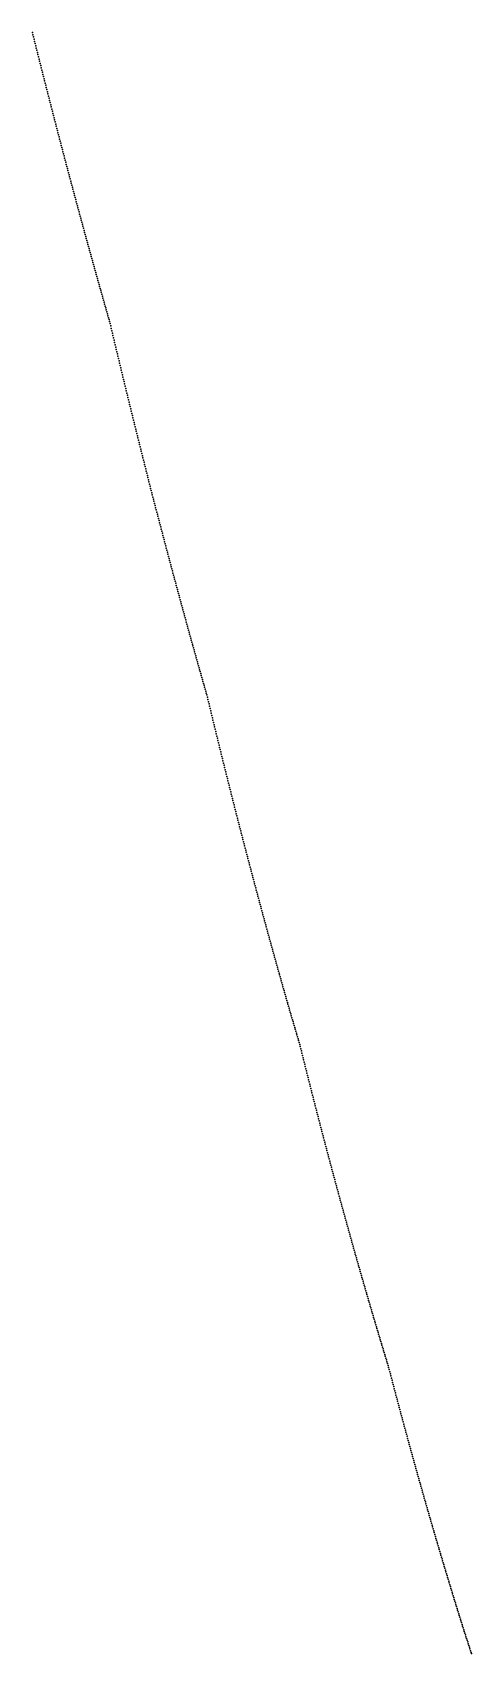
# Model space of a CAD drawing. Header units: metres. Extents: x 0 to 360, y 49 to 117.
# Drawn here: x 350.78 to 360, y 49.16 to 83.19 of the extents above; entities that cross this region are included whole.
import ezdxf

# ---------------------------------------------------------------- set-up
doc = ezdxf.new("R2010")
doc.units = ezdxf.units.M

msp = doc.modelspace()

# ---------------------------------------------------------------- linework, layer by layer
for p in [(350.784, 83.189), (350.795, 83.142), (350.807, 83.096), (350.818, 83.049), (350.83, 83.002), (350.842, 82.956), (350.853, 82.909), (350.865, 82.862), (350.877, 82.816), (350.888, 82.77), (350.9, 82.723), (350.912, 82.677), (350.923, 82.631), (350.935, 82.584), (350.947, 82.538), (350.958, 82.492), (350.97, 82.446), (350.981, 82.4), (350.993, 82.354), (351.005, 82.308), (351.016, 82.262), (351.028, 82.216), (351.04, 82.17), (351.051, 82.125), (351.063, 82.079), (351.075, 82.033), (351.086, 81.988), (351.098, 81.942), (351.11, 81.897), (351.121, 81.851), (351.133, 81.806), (351.144, 81.76), (351.156, 81.715), (351.168, 81.67), (351.179, 81.625), (351.191, 81.579), (351.203, 81.534), (351.214, 81.489), (351.226, 81.444), (351.238, 81.399), (351.249, 81.354), (351.261, 81.309), (351.273, 81.264), (351.284, 81.219), (351.296, 81.175), (351.308, 81.13), (351.319, 81.085), (351.331, 81.041), (351.342, 80.996), (351.354, 80.951), (351.366, 80.907), (351.377, 80.862), (351.389, 80.818), (351.401, 80.774), (351.412, 80.729), (351.424, 80.685), (351.436, 80.641), (351.447, 80.597), (351.459, 80.552), (351.471, 80.508), (351.482, 80.464), (351.494, 80.42), (351.506, 80.376), (351.517, 80.332), (351.529, 80.289), (351.54, 80.245), (351.552, 80.201), (351.564, 80.157), (351.575, 80.113), (351.587, 80.07), (351.599, 80.026), (351.61, 79.983), (351.622, 79.939), (351.634, 79.896), (351.645, 79.852), (351.657, 79.809), (351.669, 79.765), (351.68, 79.722), (351.692, 79.679), (351.704, 79.636), (351.715, 79.592), (351.727, 79.549), (351.739, 79.506), (351.75, 79.463), (351.762, 79.42), (351.773, 79.377), (351.785, 79.334), (351.797, 79.291), (351.808, 79.249), (351.82, 79.206), (351.832, 79.163), (351.843, 79.12), (351.855, 79.078), (351.867, 79.035), (351.878, 78.992), (351.89, 78.95), (351.902, 78.907), (351.913, 78.865), (351.925, 78.823), (351.937, 78.78), (351.948, 78.738), (351.96, 78.696), (351.972, 78.653), (351.983, 78.611), (351.995, 78.569), (352.006, 78.527), (352.018, 78.485), (352.03, 78.443), (352.041, 78.401), (352.053, 78.359), (352.065, 78.317), (352.076, 78.275), (352.088, 78.233), (352.1, 78.191), (352.111, 78.15), (352.123, 78.108), (352.135, 78.066), (352.146, 78.025), (352.158, 77.983), (352.17, 77.942), (352.181, 77.9), (352.193, 77.859), (352.205, 77.817), (352.216, 77.776), (352.228, 77.735), (352.24, 77.693), (352.251, 77.652), (352.263, 77.611), (352.275, 77.57), (352.286, 77.529), (352.298, 77.487), (352.309, 77.446), (352.321, 77.405), (352.333, 77.364), (352.344, 77.323), (352.356, 77.283), (352.368, 77.242), (352.379, 77.201), (352.391, 77.16), (352.403, 77.121), (352.414, 77.077), (352.426, 77.028), (352.438, 76.978), (352.449, 76.929), (352.461, 76.88), (352.473, 76.831), (352.484, 76.782), (352.496, 76.733), (352.508, 76.684), (352.519, 76.635), (352.531, 76.586), (352.543, 76.537), (352.554, 76.488), (352.566, 76.44), (352.578, 76.391), (352.589, 76.342), (352.601, 76.294), (352.613, 76.245), (352.624, 76.197), (352.636, 76.148), (352.648, 76.1), (352.659, 76.052), (352.671, 76.004), (352.682, 75.956), (352.694, 75.907), (352.706, 75.859), (352.717, 75.811), (352.729, 75.764), (352.741, 75.716), (352.752, 75.668), (352.764, 75.62), (352.776, 75.572), (352.787, 75.525), (352.799, 75.477), (352.811, 75.43), (352.822, 75.382), (352.834, 75.335), (352.846, 75.287), (352.857, 75.24), (352.869, 75.193), (352.881, 75.146), (352.892, 75.099), (352.904, 75.051), (352.916, 75.004), (352.927, 74.957), (352.939, 74.911), (352.951, 74.864), (352.962, 74.817), (352.974, 74.77), (352.986, 74.723), (352.997, 74.677), (353.009, 74.63), (353.021, 74.584), (353.032, 74.537), (353.044, 74.491), (353.056, 74.444), (353.067, 74.398), (353.079, 74.352), (353.091, 74.305), (353.102, 74.259), (353.114, 74.213), (353.126, 74.167), (353.137, 74.121), (353.149, 74.075), (353.161, 74.029), (353.172, 73.983), (353.184, 73.938), (353.196, 73.892), (353.207, 73.846), (353.219, 73.8), (353.23, 73.755), (353.242, 73.709), (353.254, 73.664), (353.265, 73.618), (353.277, 73.573), (353.289, 73.528), (353.3, 73.482), (353.312, 73.437), (353.324, 73.392), (353.335, 73.347), (353.347, 73.302), (353.359, 73.257), (353.37, 73.212), (353.382, 73.167), (353.394, 73.122), (353.405, 73.077), (353.417, 73.032), (353.429, 72.988), (353.44, 72.943), (353.452, 72.898), (353.464, 72.854), (353.475, 72.809), (353.487, 72.765), (353.499, 72.72), (353.51, 72.676), (353.522, 72.632), (353.534, 72.587), (353.545, 72.543), (353.557, 72.499), (353.569, 72.455), (353.58, 72.411), (353.592, 72.367), (353.604, 72.323), (353.615, 72.279), (353.627, 72.235), (353.639, 72.191), (353.65, 72.147), (353.662, 72.104), (353.674, 72.06), (353.685, 72.016), (353.697, 71.973), (353.709, 71.929), (353.72, 71.886), (353.732, 71.842), (353.744, 71.799), (353.755, 71.756), (353.767, 71.712), (353.779, 71.669), (353.79, 71.626), (353.802, 71.583), (353.814, 71.54), (353.825, 71.497), (353.837, 71.454), (353.849, 71.411), (353.86, 71.368), (353.872, 71.325), (353.884, 71.282), (353.895, 71.239), (353.907, 71.197), (353.919, 71.154), (353.93, 71.111), (353.942, 71.069), (353.954, 71.026), (353.965, 70.984), (353.977, 70.941), (353.989, 70.899), (354, 70.857), (354.012, 70.814), (354.024, 70.772), (354.035, 70.73), (354.047, 70.688), (354.059, 70.646), (354.07, 70.604), (354.082, 70.562), (354.094, 70.52), (354.105, 70.478), (354.117, 70.436), (354.129, 70.394), (354.14, 70.352), (354.152, 70.311), (354.164, 70.269), (354.175, 70.227), (354.187, 70.186), (354.199, 70.144), (354.21, 70.103), (354.222, 70.061), (354.234, 70.02), (354.245, 69.978), (354.257, 69.937), (354.269, 69.896), (354.28, 69.855), (354.292, 69.813), (354.304, 69.772), (354.315, 69.731), (354.327, 69.69), (354.339, 69.649), (354.35, 69.608), (354.362, 69.567), (354.374, 69.526), (354.385, 69.486), (354.397, 69.445), (354.409, 69.404), (354.42, 69.363), (354.432, 69.323), (354.444, 69.284), (354.455, 69.238), (354.467, 69.19), (354.479, 69.141), (354.49, 69.093), (354.502, 69.044), (354.514, 68.996), (354.525, 68.947), (354.537, 68.899), (354.549, 68.851), (354.56, 68.803), (354.572, 68.755), (354.584, 68.707), (354.595, 68.659), (354.607, 68.611), (354.619, 68.563), (354.63, 68.515), (354.642, 68.468), (354.654, 68.42), (354.665, 68.373), (354.677, 68.325), (354.689, 68.278), (354.7, 68.23), (354.712, 68.183), (354.724, 68.136), (354.735, 68.088), (354.747, 68.041), (354.759, 67.994), (354.77, 67.947), (354.782, 67.9), (354.794, 67.853), (354.805, 67.806), (354.817, 67.76), (354.829, 67.713), (354.84, 67.666), (354.852, 67.62), (354.864, 67.573), (354.875, 67.527), (354.887, 67.48), (354.899, 67.434), (354.91, 67.387), (354.922, 67.341), (354.934, 67.295), (354.945, 67.249), (354.957, 67.203), (354.969, 67.157), (354.98, 67.111), (354.992, 67.065), (355.004, 67.019), (355.015, 66.973), (355.027, 66.928), (355.039, 66.882), (355.05, 66.836), (355.062, 66.791), (355.074, 66.745), (355.085, 66.7), (355.097, 66.654), (355.109, 66.609), (355.12, 66.564), (355.132, 66.518), (355.144, 66.473), (355.155, 66.428), (355.167, 66.383), (355.179, 66.338), (355.19, 66.293), (355.202, 66.248), (355.214, 66.203), (355.225, 66.159), (355.237, 66.114), (355.249, 66.069), (355.26, 66.025), (355.272, 65.98), (355.284, 65.936), (355.295, 65.891), (355.307, 65.847), (355.319, 65.803), (355.33, 65.758), (355.342, 65.714), (355.354, 65.67), (355.365, 65.626), (355.377, 65.582), (355.389, 65.538), (355.4, 65.494), (355.412, 65.45), (355.424, 65.406), (355.435, 65.362), (355.447, 65.319), (355.459, 65.275), (355.471, 65.231), (355.482, 65.188), (355.494, 65.144), (355.506, 65.101), (355.517, 65.057), (355.529, 65.014), (355.541, 64.971), (355.552, 64.927), (355.564, 64.884), (355.576, 64.841), (355.587, 64.798), (355.599, 64.755), (355.611, 64.712), (355.622, 64.669), (355.634, 64.626), (355.646, 64.583), (355.657, 64.541), (355.669, 64.498), (355.681, 64.455), (355.692, 64.413), (355.704, 64.37), (355.716, 64.327), (355.727, 64.285), (355.739, 64.243), (355.751, 64.2), (355.762, 64.158), (355.774, 64.116), (355.786, 64.073), (355.797, 64.031), (355.809, 63.989), (355.821, 63.947), (355.832, 63.905), (355.844, 63.863), (355.856, 63.821), (355.867, 63.779), (355.879, 63.738), (355.891, 63.696), (355.902, 63.654), (355.914, 63.613), (355.926, 63.571), (355.937, 63.529), (355.949, 63.488), (355.961, 63.446), (355.972, 63.405), (355.984, 63.364), (355.996, 63.322), (356.007, 63.281), (356.019, 63.24), (356.031, 63.199), (356.042, 63.158), (356.054, 63.117), (356.066, 63.076), (356.077, 63.035), (356.089, 62.994), (356.101, 62.953), (356.112, 62.912), (356.124, 62.871), (356.136, 62.831), (356.147, 62.79), (356.159, 62.75), (356.171, 62.709), (356.182, 62.668), (356.194, 62.628), (356.206, 62.588), (356.217, 62.547), (356.229, 62.507), (356.241, 62.467), (356.253, 62.426), (356.264, 62.386), (356.276, 62.346), (356.288, 62.306), (356.299, 62.266), (356.311, 62.226), (356.323, 62.186), (356.334, 62.146), (356.346, 62.106), (356.358, 62.067), (356.369, 62.027), (356.381, 61.987), (356.393, 61.948), (356.404, 61.904), (356.416, 61.857), (356.428, 61.81), (356.439, 61.763), (356.451, 61.716), (356.463, 61.669), (356.474, 61.623), (356.486, 61.576), (356.498, 61.53), (356.509, 61.483), (356.521, 61.437), (356.533, 61.39), (356.544, 61.344), (356.556, 61.298), (356.568, 61.252), (356.579, 61.206), (356.591, 61.16), (356.603, 61.114), (356.614, 61.068), (356.626, 61.022), (356.638, 60.976), (356.649, 60.93), (356.661, 60.885), (356.673, 60.839), (356.684, 60.794), (356.696, 60.748), (356.708, 60.703), (356.719, 60.657), (356.731, 60.612), (356.743, 60.567), (356.754, 60.522), (356.766, 60.477), (356.778, 60.432), (356.789, 60.387), (356.801, 60.342), (356.813, 60.297), (356.824, 60.252), (356.836, 60.207), (356.848, 60.163), (356.86, 60.118), (356.871, 60.074), (356.883, 60.029), (356.895, 59.985), (356.906, 59.94), (356.918, 59.896), (356.93, 59.852), (356.941, 59.808), (356.953, 59.763), (356.965, 59.719), (356.976, 59.675), (356.988, 59.631), (357, 59.588), (357.011, 59.544), (357.023, 59.5), (357.035, 59.456), (357.046, 59.413), (357.058, 59.369), (357.07, 59.325), (357.081, 59.282), (357.093, 59.239), (357.105, 59.195), (357.116, 59.152), (357.128, 59.109), (357.14, 59.065), (357.151, 59.022), (357.163, 58.979), (357.175, 58.936), (357.186, 58.893), (357.198, 58.85), (357.21, 58.808), (357.221, 58.765), (357.233, 58.722), (357.245, 58.679), (357.256, 58.637), (357.268, 58.594), (357.28, 58.552), (357.291, 58.509), (357.303, 58.467), (357.315, 58.424), (357.326, 58.382), (357.338, 58.34), (357.35, 58.298), (357.361, 58.256), (357.373, 58.214), (357.385, 58.172), (357.397, 58.13), (357.408, 58.088), (357.42, 58.046), (357.432, 58.004), (357.443, 57.962), (357.455, 57.921), (357.467, 57.879), (357.478, 57.838), (357.49, 57.796), (357.502, 57.755), (357.513, 57.713), (357.525, 57.672), (357.537, 57.631), (357.548, 57.589), (357.56, 57.548), (357.572, 57.507), (357.583, 57.466), (357.595, 57.425), (357.607, 57.384), (357.618, 57.343), (357.63, 57.302), (357.642, 57.262), (357.653, 57.221), (357.665, 57.18), (357.677, 57.139), (357.688, 57.099), (357.7, 57.058), (357.712, 57.018), (357.723, 56.977), (357.735, 56.937), (357.747, 56.897), (357.758, 56.856), (357.77, 56.816), (357.782, 56.776), (357.793, 56.736), (357.805, 56.696), (357.817, 56.656), (357.828, 56.616), (357.84, 56.576), (357.852, 56.536), (357.863, 56.496), (357.875, 56.457), (357.887, 56.417), (357.899, 56.377), (357.91, 56.338), (357.922, 56.298), (357.934, 56.259), (357.945, 56.219), (357.957, 56.18), (357.969, 56.14), (357.98, 56.101), (357.992, 56.062), (358.004, 56.023), (358.015, 55.984), (358.027, 55.944), (358.039, 55.905), (358.05, 55.866), (358.062, 55.827), (358.074, 55.789), (358.085, 55.75), (358.097, 55.711), (358.109, 55.672), (358.12, 55.633), (358.132, 55.595), (358.144, 55.556), (358.155, 55.518), (358.167, 55.479), (358.179, 55.441), (358.19, 55.402), (358.202, 55.364), (358.214, 55.326), (358.225, 55.287), (358.237, 55.249), (358.249, 55.21), (358.26, 55.166), (358.272, 55.122), (358.284, 55.077), (358.295, 55.032), (358.307, 54.988), (358.319, 54.943), (358.33, 54.899), (358.342, 54.854), (358.354, 54.81), (358.365, 54.765), (358.377, 54.721), (358.389, 54.677), (358.401, 54.633), (358.412, 54.589), (358.424, 54.545), (358.436, 54.501), (358.447, 54.457), (358.459, 54.414), (358.471, 54.37), (358.482, 54.326), (358.494, 54.283), (358.506, 54.239), (358.517, 54.196), (358.529, 54.152), (358.541, 54.109), (358.552, 54.066), (358.564, 54.023), (358.576, 53.979), (358.587, 53.936), (358.599, 53.893), (358.611, 53.85), (358.622, 53.808), (358.634, 53.765), (358.646, 53.722), (358.657, 53.679), (358.669, 53.637), (358.681, 53.594), (358.692, 53.552), (358.704, 53.509), (358.716, 53.467), (358.727, 53.424), (358.739, 53.382), (358.751, 53.34), (358.762, 53.298), (358.774, 53.256), (358.786, 53.214), (358.797, 53.172), (358.809, 53.13), (358.821, 53.088), (358.832, 53.046), (358.844, 53.004), (358.856, 52.963), (358.868, 52.921), (358.879, 52.88), (358.891, 52.838), (358.903, 52.797), (358.914, 52.755), (358.926, 52.714), (358.938, 52.673), (358.949, 52.631), (358.961, 52.59), (358.973, 52.549), (358.984, 52.508), (358.996, 52.467), (359.008, 52.426), (359.019, 52.385), (359.031, 52.345), (359.043, 52.304), (359.054, 52.263), (359.066, 52.223), (359.078, 52.182), (359.089, 52.142), (359.101, 52.101), (359.113, 52.061), (359.124, 52.02), (359.136, 51.98), (359.148, 51.94), (359.159, 51.9), (359.171, 51.86), (359.183, 51.82), (359.194, 51.78), (359.206, 51.74), (359.218, 51.7), (359.229, 51.66), (359.241, 51.62), (359.253, 51.58), (359.264, 51.541), (359.276, 51.501), (359.288, 51.462), (359.299, 51.422), (359.311, 51.383), (359.323, 51.343), (359.335, 51.304), (359.346, 51.265), (359.358, 51.225), (359.37, 51.186), (359.381, 51.147), (359.393, 51.108), (359.405, 51.069), (359.416, 51.03), (359.428, 50.991), (359.44, 50.952), (359.451, 50.914), (359.463, 50.875), (359.475, 50.836), (359.486, 50.798), (359.498, 50.759), (359.51, 50.72), (359.521, 50.682), (359.533, 50.644), (359.545, 50.605), (359.556, 50.567), (359.568, 50.529), (359.58, 50.49), (359.591, 50.452), (359.603, 50.414), (359.615, 50.376), (359.626, 50.338), (359.638, 50.3), (359.65, 50.262), (359.661, 50.224), (359.673, 50.187), (359.685, 50.149), (359.696, 50.111), (359.708, 50.074), (359.72, 50.036), (359.731, 49.998), (359.743, 49.961), (359.755, 49.924), (359.766, 49.886), (359.778, 49.849), (359.79, 49.812), (359.802, 49.774), (359.813, 49.737), (359.825, 49.7), (359.837, 49.663), (359.848, 49.626), (359.86, 49.589), (359.872, 49.552), (359.883, 49.515), (359.895, 49.478), (359.907, 49.442), (359.918, 49.405), (359.93, 49.368), (359.942, 49.332), (359.953, 49.295), (359.965, 49.259), (359.977, 49.222), (359.988, 49.186), (360, 49.162)]:
    msp.add_point(p)

doc.saveas('drawing.dxf')
